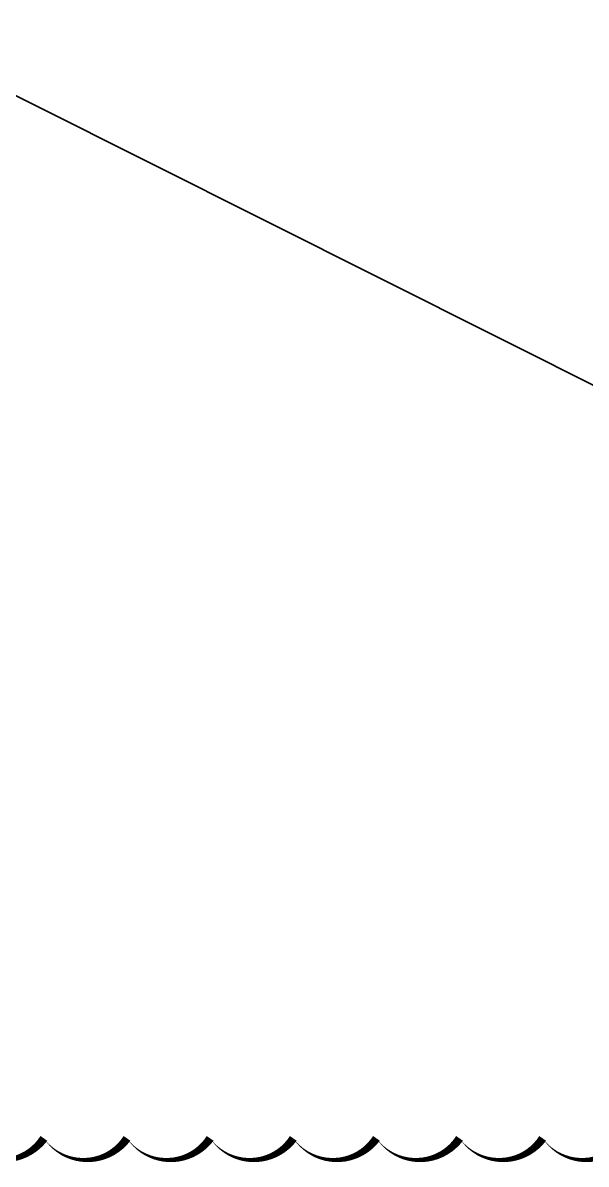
# Model space of a CAD drawing. Header units: millimetres. Extents: x 1109421 to 1726579, y -247837 to 144927.
# Drawn here: x 1285213 to 1319093, y -247681 to -179015 of the extents above; entities that cross this region are included whole.
import ezdxf

# ---------------------------------------------------------------- set-up
doc = ezdxf.new("R2010")
doc.units = ezdxf.units.MM
doc.header["$LTSCALE"] = 600
doc.header["$MEASUREMENT"] = 0
doc.linetypes.add('DASHED', pattern=[0.75, 0.5, -0.25])
doc.layers.add('PCCC - CHUA CHAY - ONG D80', color=30, linetype='Continuous', lineweight=35)
doc.layers.add('PCCC-BAO CHAY - DAY', color=3, linetype='DASHED', lineweight=35)

msp = doc.modelspace()

# ---------------------------------------------------------------- linework, layer by layer
at = {"layer": 'PCCC - CHUA CHAY - ONG D80'}
msp.add_lwpolyline([(1404589, -243489.9), (1111037.3, -96227.6)], dxfattribs=at)
at = {"layer": 'PCCC-BAO CHAY - DAY'}
msp.add_lwpolyline([(1226479.3, -246129.6, 0, 500, 0.5205671), (1231479.3, -246129.6, 0, 500, 0.5205671), (1236479.3, -246129.6, 0, 500, 0.5205671), (1241479.3, -246129.6, 0, 500, 0.5205671), (1246479.3, -246129.6, 0, 500, 0.5205671), (1251479.3, -246129.6, 0, 500, 0.5205671), (1256479.3, -246129.6, 0, 500, 0.5205671), (1261479.3, -246129.6, 0, 500, 0.5205671), (1266479.3, -246129.6, 0, 500, 0.5205671), (1271479.3, -246129.6, 0, 500, 0.5205671), (1276479.3, -246129.6, 0, 500, 0.5205671), (1281479.3, -246129.6, 0, 500, 0.5205671), (1286479.3, -246129.6, 0, 500, 0.5205671), (1291479.3, -246129.6, 0, 500, 0.5205671), (1296479.3, -246129.6, 0, 500, 0.5205671), (1301479.3, -246129.6, 0, 500, 0.5205671), (1306479.3, -246129.6, 0, 500, 0.5205671), (1311479.3, -246129.6, 0, 500, 0.5205671), (1316479.3, -246129.6, 0, 500, 0.5205671), (1321479.3, -246129.6, 0, 500, 0.5205671)], format="xyseb", dxfattribs=at)

doc.saveas('drawing.dxf')
